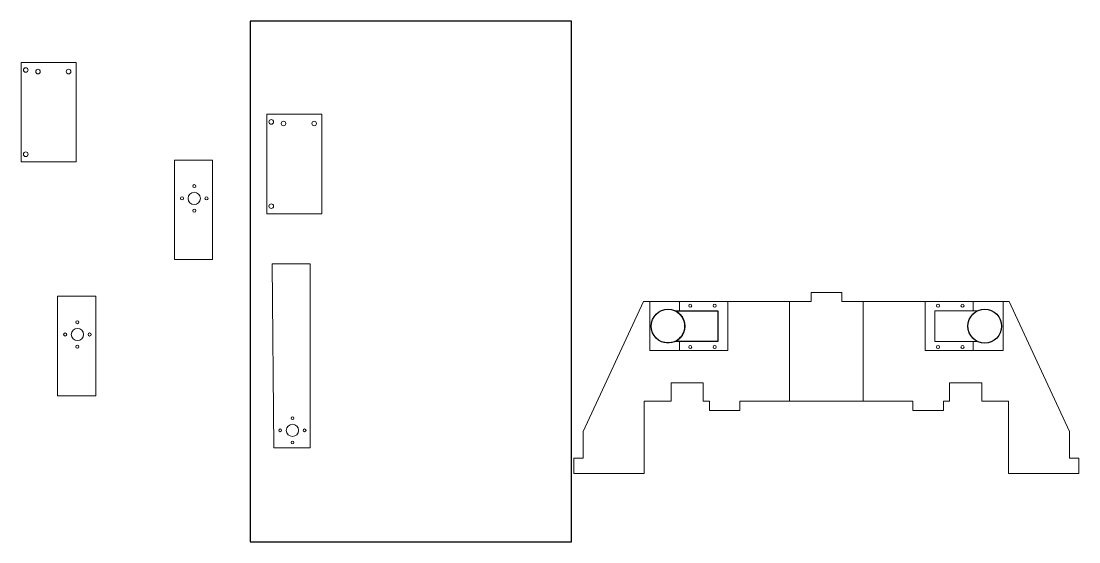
# Model space of a CAD drawing. Header units: millimetres. Extents: x -150 to 542, y 0 to 340.
import ezdxf

# ---------------------------------------------------------------- set-up
doc = ezdxf.new("R2010")
doc.units = ezdxf.units.MM

# ---------------------------------------------------------------- blocks, each defined once
blk = doc.blocks.new('calle chapiteau')
at = {"color": 7, "linetype": 'Continuous', "lineweight": 15}
for p, q in [((-48.8, -97.61), (-49.98, 22.39)), ((-49.98, 22.39), (-24.98, 22.39)), ((-24.98, 22.39), (-24.98, -97.61)), ((-24.98, -97.61), (-48.8, -97.61))]:
    blk.add_line(p, q, dxfattribs=at)
for centre, radius in [((-36.66, -86.28), 4), ((-36.66, -78.28), 0.9), ((-44.66, -86.28), 0.9), ((-28.66, -86.28), 0.9), ((-36.66, -94.28), 0.9)]:
    blk.add_circle(centre, radius, dxfattribs=at)
blk = doc.blocks.new('support capteur bis')
at = {"color": 7, "linetype": 'Continuous', "lineweight": 15}
for p, q in [((-24.73, 0.63), (-24.73, 36.63)), ((-24.73, 36.63), (40.27, 36.63)), ((40.27, 36.63), (40.27, 0.63)), ((40.27, 0.63), (-24.73, 0.63))]:
    blk.add_line(p, q, dxfattribs=at)
for centre in [(-18.73, 31.63), (-18.73, 11.63), (-19.73, 3.63), (35.27, 3.63)]:
    blk.add_circle(centre, 1.5, dxfattribs=at)
blk = doc.blocks.new('Assemblage Niveau 2')
at = {"color": 7, "linetype": 'Continuous', "lineweight": 15}
for p, q in [((-4.93, 45.02), (-4.93, 51.02)), ((-4.93, 51.02), (15.07, 51.02)), ((15.07, 51.02), (15.07, 45.02)), ((-114.41, 45.02), (-153.93, -39.73)), ((-4.93, 45.02), (-114.41, 45.02)), ((-110.41, 45.02), (-110.41, 13.02)), ((-90.91, 45.02), (-90.91, 39.12)), ((-59.41, 13.02), (-59.41, 45.02)), ((124.55, 45.02), (15.07, 45.02)), ((69.55, 45.02), (69.55, 13.02)), ((101.05, 39.12), (101.05, 45.02)), ((120.55, 13.02), (120.55, 45.02)), ((124.55, 45.02), (164.07, -39.73)), ((-94.05, 39.12), (-65.91, 39.12)), ((-65.91, 39.12), (-65.91, 18.92)), ((76.05, 18.92), (76.05, 39.12)), ((76.05, 39.12), (104.19, 39.12)), ((-65.91, 18.92), (-94.05, 18.92)), ((-90.91, 18.92), (-90.91, 13.02)), ((104.19, 18.92), (76.05, 18.92)), ((101.05, 13.02), (101.05, 18.92)), ((-110.41, 13.02), (-59.41, 13.02)), ((69.55, 13.02), (120.55, 13.02)), ((-75.43, -7.98), (-96.43, -7.98)), ((-96.43, -19.98), (-96.43, -7.98)), ((-75.43, -19.98), (-75.43, -7.98)), ((106.57, -7.98), (85.57, -7.98)), ((85.57, -7.98), (85.57, -19.98)), ((106.57, -19.98), (106.57, -7.98)), ((-113.93, -19.98), (-96.43, -19.98)), ((-113.93, -67.15), (-113.93, -19.98)), ((-75.43, -19.98), (-71.43, -19.98)), ((-71.43, -25.98), (-71.43, -19.98)), ((-51.43, -19.98), (-51.43, -25.98)), ((61.57, -19.98), (-51.43, -19.98)), ((61.57, -19.98), (61.57, -25.98)), ((85.57, -19.98), (81.57, -19.98)), ((81.57, -25.98), (81.57, -19.98)), ((124.07, -19.98), (106.57, -19.98)), ((124.07, -67.15), (124.07, -19.98)), ((-51.43, -25.98), (-71.43, -25.98)), ((61.57, -25.98), (81.57, -25.98)), ((-153.93, -57.15), (-153.93, -39.73)), ((164.07, -57.15), (164.07, -39.73)), ((-159.93, -67.15), (-159.93, -57.15)), ((-159.93, -57.15), (-153.93, -57.15)), ((170.07, -57.15), (164.07, -57.15)), ((170.07, -67.15), (170.07, -57.15)), ((-113.93, -67.15), (-159.93, -67.15)), ((124.07, -67.15), (170.07, -67.15))]:
    blk.add_line(p, q, dxfattribs=at)
at = {"color": 144, "linetype": 'Continuous', "lineweight": 0}
for p, q in [((-18.93, 45.02), (-18.93, -19.98)), ((29.07, 45.02), (29.07, -19.98))]:
    blk.add_line(p, q, dxfattribs=at)
at = {"color": 7, "linetype": 'Continuous'}
for p, q in [((-94.05, 39.12), (-65.91, 39.12)), ((-65.91, 39.12), (-65.91, 18.92)), ((-65.91, 18.92), (-94.05, 18.92))]:
    blk.add_line(p, q, dxfattribs=at)
at = {"color": 7, "linetype": 'Continuous', "lineweight": 15}
for centre in [(-83.91, 42.37), (-67.91, 42.37), (78.05, 42.37), (94.05, 42.37), (-83.91, 15.37), (-67.91, 15.37), (78.05, 15.37), (94.05, 15.37)]:
    blk.add_circle(centre, 1, dxfattribs=at)
at = {"color": 7, "linetype": 'Continuous'}
for centre, radius in [((-98.41, 29.02), 11), ((108.57, 29.01), 11.03)]:
    blk.add_circle(centre, radius, dxfattribs=at)
at = {"color": 7, "linetype": 'Continuous', "lineweight": 15}
for centre, start, end in [((-98.41, 29.02), 66.66171, 293.33829), ((108.55, 29.02), 113.33829, 246.66171)]:
    blk.add_arc(centre, 11, start, end, dxfattribs=at)
at = {"color": 7, "linetype": 'Continuous'}
blk.add_arc((-98.41, 29.02), 11, 293.33829, 66.66171, dxfattribs=at)
blk = doc.blocks.new('support capteur')
at = {"color": 7, "linetype": 'Continuous', "lineweight": 15}
for p, q in [((-50.36, -115.67), (-50.36, -50.67)), ((-50.36, -50.67), (-25.36, -50.67)), ((-25.36, -50.67), (-25.36, -115.67)), ((-25.36, -115.67), (-50.36, -115.67))]:
    blk.add_line(p, q, dxfattribs=at)
for centre, radius in [((-37.36, -67.67), 1), ((-45.36, -75.67), 1), ((-37.36, -75.67), 4), ((-29.36, -75.67), 1), ((-37.36, -83.67), 1)]:
    blk.add_circle(centre, radius, dxfattribs=at)

msp = doc.modelspace()

# ---------------------------------------------------------------- linework, layer by layer
msp.add_lwpolyline([(210.01, 0.01), (210.01, 340.01), (0.01, 340.01), (0.01, 0.01)], close=True)

# ---------------------------------------------------------------- block references
at = {"rotation": 270}
for p in [(-150.39, 288.37), (10.09, 254.47)]:
    msp.add_blockref('support capteur bis', p, dxfattribs=at)
for name, p in [('support capteur', (0.75, 299.97)), ('calle chapiteau', (64.18, 159.08)), ('support capteur', (-75.63, 211.07)), ('Assemblage Niveau 2', (371.46, 111.83))]:
    msp.add_blockref(name, p)

doc.saveas('drawing.dxf')
